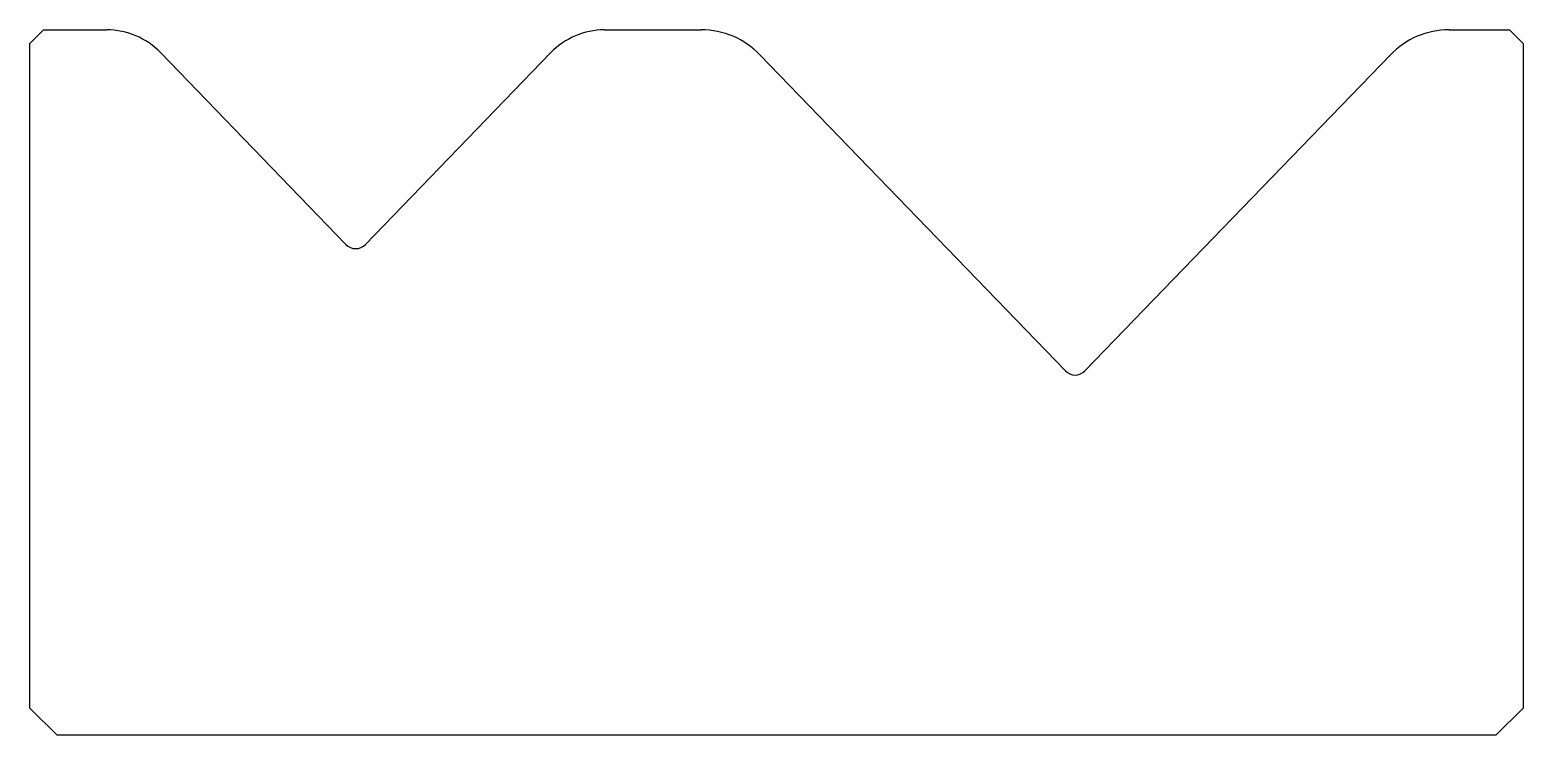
# Model space of a CAD drawing. Header units: metres. Extents: x -24.4 to 30.6, y -10.3 to 15.7.
import ezdxf

# ---------------------------------------------------------------- set-up
doc = ezdxf.new("R2010")
doc.units = ezdxf.units.M

msp = doc.modelspace()

# ---------------------------------------------------------------- linework, layer by layer
for p, q in [((-23.928025, 15.678873), (-24.428025, 15.178873)), ((-23.928025, 15.678873), (-21.595331, 15.678873)), ((-3.26072, 15.678873), (0.29855, 15.678873)), ((27.845399, 15.678873), (30.071975, 15.678873)), ((30.571975, 15.178873), (30.071975, 15.678873)), ((-24.428025, -9.321127), (-24.428025, 15.178873)), ((30.571975, 15.178873), (30.571975, -9.321127)), ((-19.617147, 14.839184), (-12.787695, 7.76708)), ((-12.068355, 7.76708), (-5.238904, 14.839184)), ((2.45657, 14.762848), (13.712305, 3.107193)), ((14.431645, 3.107193), (25.68738, 14.762848)), ((-24.428025, -9.321127), (-23.428025, -10.321127)), ((29.571975, -10.321127), (30.571975, -9.321127)), ((29.571975, -10.321127), (-23.428025, -10.321127))]:
    msp.add_line(p, q)
for centre, radius, start, end in [((-21.595331, 12.928873), 2.75, 44, 90), ((-3.26072, 12.928873), 2.75, 90, 136), ((0.29855, 12.678873), 3, 44, 90), ((27.845399, 12.678873), 3, 90, 136), ((-12.428025, 8.114409), 0.5, 224, 316), ((14.071975, 3.454523), 0.5, 224, 316)]:
    msp.add_arc(centre, radius, start, end)

doc.saveas('drawing.dxf')
